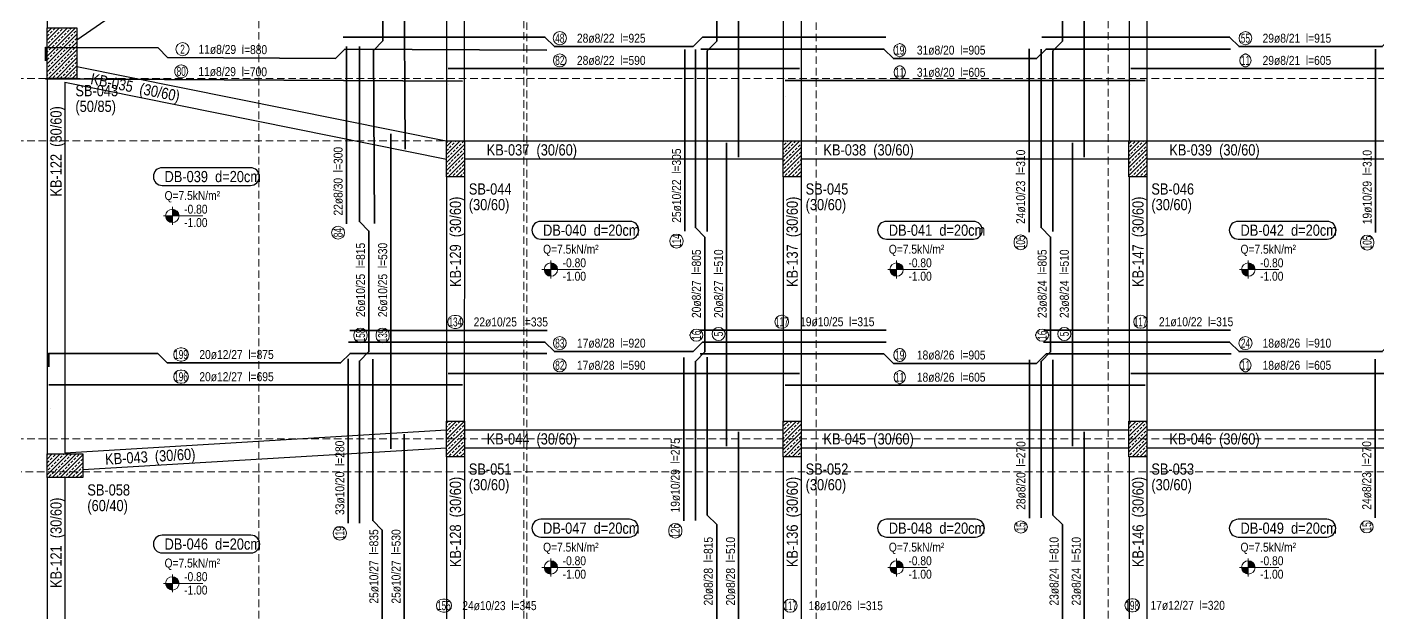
# Model space of a CAD drawing. Header units: millimetres. Extents: x 2300 to 11114, y 689 to 8824.
# Drawn here: x 3528 to 5795, y 4117 to 5100 of the extents above; entities that cross this region are included whole.
import ezdxf
from ezdxf.enums import TextEntityAlignment as Align

# ---------------------------------------------------------------- set-up
doc = ezdxf.new("R2010")
doc.units = ezdxf.units.MM
doc.linetypes.add('DASHED', pattern=[19.05, 12.7, -6.35])
for name, color, linetype, lineweight in [('AKS CIZGISI (BEYKENT)', 252, 'DASHED', 20), ('DONATI (BEYKENT)', 4, 'Continuous', 35), ('DONATI YAZISI (BEYKENT)', 3, 'Continuous', 20), ('DOSEME ISMI (BEYKENT)', 9, 'Continuous', 20), ('DOSEME PAFTA (BEYKENT)', 3, 'Continuous', 20), ('KIRIS (BEYKENT)', 2, 'Continuous', 30), ('KIRIS ISMI (BEYKENT)', 40, 'Continuous', 20), ('KOLON (BEYKENT)', 3, 'Continuous', 30), ('KOLON ISMI (BEYKENT)', 91, 'Continuous', 20), ('KOT CIZGI (BEYKENT)', 120, 'Continuous', 20), ('KOT YAZI (BEYKENT)', 7, 'Continuous', 20), ('POZ BALON (BEYKENT)', 14, 'Continuous', 20), ('POZ NO (BEYKENT)', 2, 'Continuous', 20), ('TARAMA (BEYKENT)', 252, 'Continuous', 25), ('YAZI (BEYKENT)', 140, 'Continuous', 20)]:
    doc.layers.add(name, color=color, linetype=linetype, lineweight=lineweight)
doc.styles.add('DONATI YAZISI (BEYKENT)', font='')
doc.styles.add('KOT (BEYKENT)', font='')
doc.styles.add('stastyle', font='RomanSTA.ttf')
doc.styles.add('YAZI (BEYKENT)', font='')
doc.styles.get('DONATI YAZISI (BEYKENT)').set_extended_font_data('Bahnschrift Light Condensed')
doc.styles.get('KOT (BEYKENT)').set_extended_font_data('Bahnschrift Light Condensed')
doc.styles.get('YAZI (BEYKENT)').set_extended_font_data('Bahnschrift Light Condensed')
pattern_1 = [(45, (705.027, 417.84), (-6.629126, 6.629126), []), (45, (711.6565, 417.84), (-6.629126, 6.629126), [4.6875, -2.34375])]

msp = doc.modelspace()

# ---------------------------------------------------------------- hatches: boundary and pattern name
at = {"layer": 'KOT CIZGI (BEYKENT)'}
h = msp.add_hatch(color=256, dxfattribs=at)
h.dxf.hatch_style = 1
h.paths.add_polyline_path([(3772.04, 4783.13), (3760.79, 4783.13, 0.4142136), (3772.04, 4771.88)])
h = msp.add_hatch(color=256, dxfattribs=at)
h.dxf.hatch_style = 1
h.paths.add_polyline_path([(3772.04, 4794.38), (3772.04, 4783.13), (3783.29, 4783.13, 0.4142136)])
h = msp.add_hatch(color=256, dxfattribs=at)
h.dxf.hatch_style = 1
h.paths.add_polyline_path([(4407.04, 4693.13), (4395.79, 4693.13, 0.4142136), (4407.04, 4681.88)])
h = msp.add_hatch(color=256, dxfattribs=at)
h.dxf.hatch_style = 1
h.paths.add_polyline_path([(4407.04, 4704.38), (4407.04, 4693.13), (4418.29, 4693.13, 0.4142136)])
h = msp.add_hatch(color=256, dxfattribs=at)
h.dxf.hatch_style = 1
h.paths.add_polyline_path([(4987.04, 4693.13), (4975.79, 4693.13, 0.4142136), (4987.04, 4681.88)])
h = msp.add_hatch(color=256, dxfattribs=at)
h.dxf.hatch_style = 1
h.paths.add_polyline_path([(4987.04, 4704.38), (4987.04, 4693.13), (4998.29, 4693.13, 0.4142136)])
h = msp.add_hatch(color=256, dxfattribs=at)
h.dxf.hatch_style = 1
h.paths.add_polyline_path([(5577.04, 4693.13), (5565.79, 4693.13, 0.4142136), (5577.04, 4681.88)])
h = msp.add_hatch(color=256, dxfattribs=at)
h.dxf.hatch_style = 1
h.paths.add_polyline_path([(5577.04, 4704.38), (5577.04, 4693.13), (5588.29, 4693.13, 0.4142136)])
h = msp.add_hatch(color=256, dxfattribs=at)
h.dxf.hatch_style = 1
h.paths.add_polyline_path([(4407.04, 4193.13), (4395.79, 4193.13, 0.4142136), (4407.04, 4181.88)])
h = msp.add_hatch(color=256, dxfattribs=at)
h.dxf.hatch_style = 1
h.paths.add_polyline_path([(4407.04, 4204.38), (4407.04, 4193.13), (4418.29, 4193.13, 0.4142136)])
h = msp.add_hatch(color=256, dxfattribs=at)
h.dxf.hatch_style = 1
h.paths.add_polyline_path([(4987.04, 4193.13), (4975.79, 4193.13, 0.4142136), (4987.04, 4181.88)])
h = msp.add_hatch(color=256, dxfattribs=at)
h.dxf.hatch_style = 1
h.paths.add_polyline_path([(4987.04, 4204.38), (4987.04, 4193.13), (4998.29, 4193.13, 0.4142136)])
h = msp.add_hatch(color=256, dxfattribs=at)
h.dxf.hatch_style = 1
h.paths.add_polyline_path([(5577.04, 4193.13), (5565.79, 4193.13, 0.4142136), (5577.04, 4181.88)])
h = msp.add_hatch(color=256, dxfattribs=at)
h.dxf.hatch_style = 1
h.paths.add_polyline_path([(5577.04, 4204.38), (5577.04, 4193.13), (5588.29, 4193.13, 0.4142136)])
h = msp.add_hatch(color=256, dxfattribs=at)
h.dxf.hatch_style = 1
h.paths.add_polyline_path([(3772.04, 4177.71), (3772.04, 4166.46), (3783.29, 4166.46, 0.4142136)])
h = msp.add_hatch(color=256, dxfattribs=at)
h.dxf.hatch_style = 1
h.paths.add_polyline_path([(3772.04, 4166.46), (3760.79, 4166.46, 0.4142136), (3772.04, 4155.21)])
at = {"layer": 'TARAMA (BEYKENT)'}
h = msp.add_hatch(dxfattribs=at)
h.set_pattern_fill('ANSI33', color=256, scale=1.5, style=0, pattern_type=0)
h.set_pattern_definition(pattern_1)
h.paths.add_polyline_path([(3561.88, 5098.91), (3611.88, 5098.91), (3611.88, 5013.91), (3561.88, 5013.91)])
h = msp.add_hatch(dxfattribs=at)
h.set_pattern_fill('ANSI33', color=256, scale=1.5, style=0, pattern_type=0)
h.set_pattern_definition(pattern_1)
h.paths.add_polyline_path([(4231.88, 4908.91), (4261.88, 4908.91), (4261.88, 4848.91), (4231.88, 4848.91)], flags=0)
h = msp.add_hatch(dxfattribs=at)
h.set_pattern_fill('ANSI33', color=256, scale=1.5, style=0, pattern_type=0)
h.set_pattern_definition(pattern_1)
h.paths.add_polyline_path([(4796.88, 4908.91), (4826.88, 4908.91), (4826.88, 4848.91), (4796.88, 4848.91)], flags=0)
h = msp.add_hatch(dxfattribs=at)
h.set_pattern_fill('ANSI33', color=256, scale=1.5, style=0, pattern_type=0)
h.set_pattern_definition(pattern_1)
h.paths.add_polyline_path([(5376.88, 4908.91), (5406.88, 4908.91), (5406.88, 4848.91), (5376.88, 4848.91)], flags=0)
h = msp.add_hatch(dxfattribs=at)
h.set_pattern_fill('ANSI33', color=256, scale=1.5, style=0, pattern_type=0)
h.set_pattern_definition(pattern_1)
h.paths.add_polyline_path([(4231.88, 4438.91), (4261.88, 4438.91), (4261.88, 4378.91), (4231.88, 4378.91)], flags=0)
h = msp.add_hatch(dxfattribs=at)
h.set_pattern_fill('ANSI33', color=256, scale=1.5, style=0, pattern_type=0)
h.set_pattern_definition(pattern_1)
h.paths.add_polyline_path([(4796.88, 4438.91), (4826.88, 4438.91), (4826.88, 4378.91), (4796.88, 4378.91)], flags=0)
h = msp.add_hatch(dxfattribs=at)
h.set_pattern_fill('ANSI33', color=256, scale=1.5, style=0, pattern_type=0)
h.set_pattern_definition(pattern_1)
h.paths.add_polyline_path([(5376.88, 4438.91), (5406.88, 4438.91), (5406.88, 4378.91), (5376.88, 4378.91)], flags=0)
h = msp.add_hatch(dxfattribs=at)
h.set_pattern_fill('ANSI33', color=256, scale=1.5, style=0, pattern_type=0)
h.set_pattern_definition(pattern_1)
h.paths.add_polyline_path([(3561.88, 4383.91), (3621.88, 4383.91), (3621.88, 4343.91), (3561.88, 4343.91)], flags=0)

# ---------------------------------------------------------------- linework, layer by layer
at = {"layer": 'AKS CIZGISI (BEYKENT)'}
for p, q in [((4366.88, 808.91), (4366.88, 8513.91)), ((4851.88, 808.91), (4851.88, 8513.91)), ((5406.88, 808.91), (5406.88, 8513.91)), ((3561.88, 868.91), (3561.88, 8453.91)), ((3916.88, 868.91), (3916.88, 8453.91)), ((4231.88, 868.91), (4231.88, 8453.91)), ((4361.88, 868.91), (4361.88, 8453.91)), ((4796.88, 868.91), (4796.88, 8453.91)), ((5341.88, 868.91), (5341.88, 8453.91)), ((3261.88, 5013.91), (10994.38, 5013.91)), ((3261.88, 4908.91), (10994.38, 4908.91)), ((3261.88, 4408.91), (10994.38, 4408.91)), ((3201.88, 4353.91), (11054.38, 4353.91))]:
    msp.add_line(p, q, dxfattribs=at)
at = {"layer": 'DONATI (BEYKENT)'}
for points in [[(4669.38, 4756.78), (4669.38, 5060.28), (4685.29, 5076.2), (4685.28, 5341.36), (4669.38, 5357.28), (4669.38, 5660.78)], [(5249.38, 4756.78), (5249.38, 5060.28), (5265.29, 5076.2), (5265.28, 5341.36), (5249.38, 5357.28), (5249.38, 5656.22)], [(4111.02, 4770.13), (4109.19, 5060.84), (4125, 5076.84), (4123.68, 5279.37), (4107.69, 5295.21), (4106.04, 5596.12)], [(4721.88, 4881.91), (4721.88, 5535.91)], [(5301.88, 4881.91), (5301.88, 5535.91)], [(4162.6, 4895.32), (4159.28, 5488.69)], [(4058.33, 5083.05), (4397, 5083.05), (4412.92, 5067.14), (4645.58, 5067.15), (4661.5, 5083.05), (4969, 5083.05)], [(5230.57, 5083.05), (5545.75, 5083.05), (5561.67, 5067.14), (5801.83, 5067.15), (5817.75, 5083.05), (6128.75, 5083.05)], [(3559.07, 5043.35), (3559.18, 5065.85), (3748.05, 5064.88), (3763.88, 5048.88), (4045.58, 5047.14), (4061.59, 5062.94), (4400.31, 5060.99)], [(4064.23, 4769.94), (4064.23, 5067.46)], [(4085.86, 4267.58), (4085.86, 4539.4), (4101.77, 4555.32), (4101.76, 4757.56), (4085.86, 4773.49), (4085.86, 5067.57)], [(4631.87, 4757.74), (4631.87, 5062.32)], [(4649.38, 4271.77), (4649.38, 4539.02), (4665.29, 4554.94), (4665.28, 4747.6), (4649.38, 4763.52), (4649.38, 5062.21)], [(4658.51, 5063.05), (4965.76, 5063.05), (4981.67, 5047.14), (5221.84, 5047.15), (5237.76, 5063.05), (5546.88, 5063.05)], [(5209.28, 4755.76), (5209.28, 5063.39)], [(5229.38, 4276.19), (5229.38, 4539.02), (5245.29, 4554.94), (5245.28, 4747.6), (5229.38, 4763.52), (5229.38, 5063.15)], [(5790.57, 4755.29), (5790.57, 5062.9)], [(3559, 5013.35), (4258.88, 5009.3)], [(4234.88, 5030.55), (4823.88, 5030.55)], [(4799.88, 5010.55), (5403.88, 5010.55)], [(5379.88, 5030.55), (5983.88, 5030.55)], [(4138.36, 4392.49), (4138.36, 4920.65)], [(4701.88, 4396.9), (4701.88, 4905.9)], [(5281.88, 4396.9), (5281.88, 4905.9)], [(4069.65, 4591.02), (4400.63, 4591.02)], [(4657.21, 4591.4), (4969.37, 4591.4)], [(5233.76, 4591.37), (5547.15, 4591.37)], [(4067.25, 4571.41), (4397, 4571.41), (4412.92, 4555.5), (4645.58, 4555.51), (4661.5, 4571.41), (4969.48, 4571.41)], [(5233.34, 4571.41), (5545.75, 4571.41), (5561.67, 4555.5), (5801.83, 4555.51), (5817.75, 4571.41), (6128.75, 4571.41)], [(3564.8, 4529.78), (3564.78, 4552.28), (3747.64, 4552.28), (3763.56, 4536.38), (4054.27, 4536.38), (4070.19, 4552.28), (4400.01, 4552.28)], [(4067.07, 4267.48), (4067.07, 4543.25)], [(4108.29, 3721.82), (4108.29, 4042.69), (4124.19, 4058.61), (4124.18, 4256.01), (4108.29, 4271.94), (4108.29, 4542.54)], [(4629.9, 4271.67), (4629.9, 4545.33)], [(4657.54, 4551.41), (4965.76, 4551.41), (4981.67, 4535.5), (5221.84, 4535.51), (5237.76, 4551.41), (5548.09, 4551.41)], [(4669.38, 3745.53), (4669.38, 4061.53), (4685.29, 4077.45), (4685.28, 4265.11), (4669.38, 4281.03), (4669.38, 4545.78)], [(5209.75, 4276.09), (5209.75, 4541.85)], [(5249.38, 3745.53), (5249.38, 4061.53), (5265.29, 4077.45), (5265.28, 4265.11), (5249.38, 4281.03), (5249.38, 4541.84)], [(5789.81, 4276.27), (5789.81, 4542.66)], [(4234.88, 4518.91), (4823.88, 4518.91)], [(5379.88, 4518.91), (5983.88, 4518.91)], [(3564.91, 4499.78), (4258.88, 4499.78)], [(4799.88, 4498.91), (5403.88, 4498.91)], [(4721.88, 3911.91), (4721.88, 4420.91)], [(5301.88, 3911.91), (5301.88, 4420.91)], [(4160.79, 3888.2), (4160.79, 4416.68)]]:
    msp.add_lwpolyline(points, dxfattribs=at)
at = {"layer": 'DOSEME PAFTA (BEYKENT)', "lineweight": -3}
for points in [[(3755.01, 4834.26), (3903.01, 4834.26, 1), (3903.01, 4863.93), (3755.01, 4863.93, 1)], [(4390.01, 4744.26), (4539.7, 4744.26, 1), (4539.7, 4773.93), (4390.01, 4773.93, 1)], [(4970.01, 4744.26), (5115.84, 4744.26, 1), (5115.84, 4773.93), (4970.01, 4773.93, 1)], [(5560.01, 4744.26), (5709.31, 4744.26, 1), (5709.31, 4773.93), (5560.01, 4773.93, 1)], [(4390.01, 4244.26), (4538.81, 4244.26, 1), (4538.81, 4273.93), (4390.01, 4273.93, 1)], [(4970.01, 4244.26), (5119.6, 4244.26, 1), (5119.6, 4273.93), (4970.01, 4273.93, 1)], [(5560.01, 4244.26), (5708.94, 4244.26, 1), (5708.94, 4273.93), (5560.01, 4273.93, 1)], [(3755.01, 4217.59), (3903.94, 4217.59, 1), (3903.94, 4247.27), (3755.01, 4247.27, 1)]]:
    msp.add_lwpolyline(points, format="xyb", close=True, dxfattribs=at)
at = {"layer": 'KIRIS (BEYKENT)'}
for p, q in [((3561.78, 5653.91), (3561.78, 5098.81)), ((3611.88, 5078.6), (4231.75, 5508.81)), ((4231.78, 5508.81), (4231.78, 4909.01)), ((4261.88, 5508.81), (4261.78, 4909.01)), ((4796.78, 5508.81), (4796.78, 4909.01)), ((4826.88, 5508.81), (4826.78, 4909.01)), ((5376.98, 5508.81), (5376.98, 4909.01)), ((5406.88, 5508.81), (5406.98, 4909.01)), ((3611.88, 5033.83), (4231.37, 4909.01)), ((3561.78, 5013.81), (3561.78, 4383.91)), ((3591.88, 5007.26), (4231.78, 4878.32)), ((3591.88, 5007.26), (3591.88, 4385.72)), ((4261.78, 4908.91), (4796.78, 4908.91)), ((4826.78, 4908.91), (5376.98, 4908.91)), ((5406.98, 4908.91), (5956.78, 4908.91)), ((4261.78, 4878.91), (4796.78, 4878.91)), ((4826.78, 4878.91), (5376.98, 4878.91)), ((5406.98, 4878.91), (5956.78, 4878.91)), ((4231.78, 4849.01), (4231.78, 4438.91)), ((4261.88, 4849.01), (4261.78, 4438.91)), ((4796.78, 4849.01), (4796.78, 4438.91)), ((4826.88, 4849.01), (4826.78, 4438.91)), ((5376.98, 4849.01), (5376.98, 4438.91)), ((5406.88, 4849.01), (5406.98, 4438.91)), ((3591.88, 4385.72), (4231.78, 4423.93)), ((4261.78, 4423.91), (4796.78, 4423.91)), ((4826.78, 4423.91), (5376.98, 4423.91)), ((5406.98, 4423.91), (5956.78, 4423.91)), ((3621.78, 4357.46), (4231.78, 4393.87)), ((4231.78, 4378.91), (4231.78, 3968.81)), ((4261.78, 4393.91), (4796.78, 4393.91)), ((4261.88, 4378.91), (4261.78, 3968.81)), ((4796.78, 4378.91), (4796.78, 3968.81)), ((4826.78, 4393.91), (5376.98, 4393.91)), ((4826.88, 4378.91), (4826.78, 3968.81)), ((5376.98, 4378.91), (5376.98, 3968.81)), ((5406.88, 4378.91), (5406.98, 3968.81)), ((5406.98, 4393.91), (5956.78, 4393.91)), ((3561.78, 4343.91), (3561.78, 3713.91)), ((3591.88, 4343.91), (3591.88, 3736.18))]:
    msp.add_line(p, q, dxfattribs=at)
at = {"layer": 'KOLON (BEYKENT)'}
for points in [[(3561.88, 5098.91), (3611.88, 5098.91), (3611.88, 5013.91), (3561.88, 5013.91)], [(4231.88, 4908.91), (4261.88, 4908.91), (4261.88, 4848.91), (4231.88, 4848.91)], [(4796.88, 4908.91), (4826.88, 4908.91), (4826.88, 4848.91), (4796.88, 4848.91)], [(5376.88, 4908.91), (5406.88, 4908.91), (5406.88, 4848.91), (5376.88, 4848.91)], [(4231.88, 4438.91), (4261.88, 4438.91), (4261.88, 4378.91), (4231.88, 4378.91)], [(4796.88, 4438.91), (4826.88, 4438.91), (4826.88, 4378.91), (4796.88, 4378.91)], [(5376.88, 4438.91), (5406.88, 4438.91), (5406.88, 4378.91), (5376.88, 4378.91)], [(3561.88, 4383.91), (3621.88, 4383.91), (3621.88, 4343.91), (3561.88, 4343.91)]]:
    msp.add_lwpolyline(points, close=True, dxfattribs=at)
at = {"layer": 'KOT CIZGI (BEYKENT)'}
for p, q in [((3757.04, 4783.13), (3823.08, 4783.13)), ((3772.04, 4798.13), (3772.04, 4768.13)), ((4392.04, 4693.13), (4458.08, 4693.13)), ((4407.04, 4708.13), (4407.04, 4678.13)), ((4972.04, 4693.13), (5038.08, 4693.13)), ((4987.04, 4708.13), (4987.04, 4678.13)), ((5562.04, 4693.13), (5628.08, 4693.13)), ((5577.04, 4708.13), (5577.04, 4678.13)), ((4392.04, 4193.13), (4458.08, 4193.13)), ((4407.04, 4208.13), (4407.04, 4178.13)), ((4972.04, 4193.13), (5038.08, 4193.13)), ((4987.04, 4208.13), (4987.04, 4178.13)), ((5562.04, 4193.13), (5628.08, 4193.13)), ((5577.04, 4208.13), (5577.04, 4178.13)), ((3772.04, 4181.46), (3772.04, 4151.46)), ((3757.04, 4166.46), (3823.08, 4166.46))]:
    msp.add_line(p, q, dxfattribs=at)
for centre in [(3772.04, 4783.13), (4407.04, 4693.13), (4987.04, 4693.13), (5577.04, 4693.13), (4407.04, 4193.13), (4987.04, 4193.13), (5577.04, 4193.13), (3772.04, 4166.46)]:
    msp.add_circle(centre, 11.25, dxfattribs=at)
at = {"layer": 'POZ BALON (BEYKENT)'}
for p, q in [((4422.02, 5092.28), (4421.98, 5092.28)), ((5572.54, 5092.28), (5571.95, 5092.28)), ((4422.17, 5055.05), (4421.79, 5055.05)), ((4422.02, 5070.28), (4421.98, 5070.28)), ((4993.13, 5072.28), (4991.38, 5072.28)), ((5573.75, 5055.05), (5570.72, 5055.05)), ((5572.54, 5070.28), (5571.95, 5070.28)), ((3787.13, 5036.65), (3786.8, 5036.65)), ((4422.17, 5033.05), (4421.79, 5033.05)), ((4993.76, 5035.05), (4990.73, 5035.05)), ((4993.13, 5050.28), (4991.38, 5050.28)), ((5573.75, 5033.05), (5570.72, 5033.05)), ((3787, 5014.65), (3786.67, 5014.65)), ((4993.76, 5013.05), (4990.73, 5013.05)), ((4039.09, 4755.22), (4039.09, 4754.76)), ((4061.09, 4755.22), (4061.09, 4754.76)), ((4606.73, 4739.95), (4606.73, 4741.64)), ((4628.73, 4739.95), (4628.73, 4741.64)), ((5184.14, 4737.25), (5184.14, 4740.35)), ((5206.14, 4737.25), (5206.14, 4740.35)), ((5765.43, 4736.79), (5765.43, 4739.89)), ((5787.43, 4736.79), (5787.43, 4739.89)), ((4244.95, 4616.16), (4248.44, 4616.16)), ((4793.92, 4616.54), (4794.82, 4616.54)), ((5395.9, 4616.51), (5396.8, 4616.51)), ((4076.62, 4581.13), (4076.62, 4583.83)), ((4098.62, 4581.13), (4098.62, 4583.83)), ((4113.86, 4581.03), (4113.86, 4583.9)), ((4135.86, 4581.03), (4135.86, 4583.9)), ((4244.95, 4594.16), (4248.44, 4594.16)), ((4422.19, 4580.64), (4421.81, 4580.64)), ((4640.14, 4583.85), (4640.14, 4582.1)), ((4662.14, 4583.85), (4662.14, 4582.1)), ((4793.92, 4594.54), (4794.82, 4594.54)), ((5220.14, 4583.83), (5220.14, 4582.08)), ((5242.14, 4583.83), (5242.14, 4582.08)), ((5395.9, 4594.51), (5396.8, 4594.51)), ((5572.26, 4580.64), (5572.23, 4580.64)), ((3785.3, 4561.51), (3787.85, 4561.51)), ((4422.19, 4558.64), (4421.81, 4558.64)), ((4993.13, 4560.64), (4991.38, 4560.64)), ((5572.26, 4558.64), (5572.23, 4558.64)), ((3785.3, 4539.51), (3787.85, 4539.51)), ((4422.17, 4543.41), (4421.79, 4543.41)), ((4993.13, 4538.64), (4991.38, 4538.64)), ((5573.75, 4543.41), (5570.72, 4543.41)), ((3785.23, 4524.28), (3787.88, 4524.28)), ((4422.17, 4521.41), (4421.79, 4521.41)), ((4993.76, 4523.41), (4990.73, 4523.41)), ((5573.75, 4521.41), (5570.72, 4521.41)), ((3785.23, 4502.28), (3787.88, 4502.28)), ((4993.76, 4501.41), (4990.73, 4501.41)), ((5184.61, 4261.98), (5184.61, 4260.29)), ((5206.61, 4261.98), (5206.61, 4260.29)), ((5764.68, 4262.16), (5764.68, 4260.47)), ((5786.68, 4262.16), (5786.68, 4260.47)), ((4041.93, 4249.96), (4041.93, 4251.09)), ((4063.93, 4249.96), (4063.93, 4251.09)), ((4604.76, 4253.3), (4604.76, 4256.13)), ((4626.76, 4253.3), (4626.76, 4256.13)), ((4225.89, 4140.14), (4229.42, 4140.14)), ((4808.15, 4140.05), (4809.05, 4140.05)), ((5380.87, 4140.63), (5383.68, 4140.63)), ((4225.89, 4118.14), (4229.42, 4118.14)), ((4808.15, 4118.05), (4809.05, 4118.05)), ((5380.87, 4118.63), (5383.68, 4118.63))]:
    msp.add_line(p, q, dxfattribs=at)
for centre in [(3789.13, 5062.88), (4688.38, 4584.96), (5268.38, 4584.94)]:
    msp.add_circle(centre, 11, dxfattribs=at)
for centre, start, end in [((4422.02, 5081.28), 90, 270), ((4421.98, 5081.28), 270, 90), ((5572.54, 5081.28), 90, 270), ((5571.95, 5081.28), 270, 90), ((4422.17, 5044.05), 90, 270), ((4421.79, 5044.05), 270, 90), ((4993.13, 5061.28), 90, 270), ((4991.38, 5061.28), 270, 90), ((5573.75, 5044.05), 90, 270), ((5570.72, 5044.05), 270, 90), ((3787.06, 5025.65), 89.66896, 269.66896), ((3786.74, 5025.65), 269.66896, 89.66896), ((4993.76, 5024.05), 90, 270), ((4990.73, 5024.05), 270, 90), ((4050.09, 4754.76), 0, 180), ((4050.09, 4755.22), 180, 0), ((4617.73, 4741.64), 0, 180), ((4617.73, 4739.95), 180, 0), ((5195.14, 4740.35), 0, 180), ((5195.14, 4737.25), 180, 0), ((5776.43, 4739.89), 0, 180), ((5776.43, 4736.79), 180, 0), ((4244.95, 4605.16), 89.99994, 269.99994), ((4248.44, 4605.16), 269.99994, 89.99994), ((4793.92, 4605.54), 90, 270), ((4794.82, 4605.54), 270, 90), ((5395.9, 4605.51), 90, 270), ((5396.8, 4605.51), 270, 90), ((4087.62, 4583.83), 0, 180), ((4087.62, 4581.13), 180, 0), ((4124.86, 4583.9), 0, 180), ((4124.86, 4581.03), 180, 0), ((4422.19, 4569.64), 90, 270), ((4421.81, 4569.64), 270, 90), ((4651.14, 4582.1), 0, 180), ((4651.14, 4583.85), 180, 0), ((5231.14, 4582.08), 0, 180), ((5231.14, 4583.83), 180, 0), ((5572.26, 4569.64), 90, 270), ((5572.23, 4569.64), 270, 90), ((3785.3, 4550.51), 90, 270), ((3787.85, 4550.51), 270, 90), ((4993.13, 4549.64), 90, 270), ((4991.38, 4549.64), 270, 90), ((4422.17, 4532.41), 90, 270), ((4421.79, 4532.41), 270, 90), ((5573.75, 4532.41), 90, 270), ((5570.72, 4532.41), 270, 90), ((3785.23, 4513.28), 90, 270), ((3787.88, 4513.28), 270, 90), ((4993.76, 4512.41), 90, 270), ((4990.73, 4512.41), 270, 90), ((4052.93, 4251.09), 0, 180), ((4615.76, 4256.13), 0, 180), ((5195.61, 4260.29), 0, 180), ((5195.61, 4261.98), 180, 0), ((5775.68, 4260.47), 0, 180), ((5775.68, 4262.16), 180, 0), ((4052.93, 4249.96), 180, 0), ((4615.76, 4253.3), 180, 0), ((4225.89, 4129.14), 89.99995, 269.99995), ((4229.42, 4129.14), 269.99995, 89.99995), ((4808.15, 4129.05), 90, 270), ((4809.05, 4129.05), 270, 90), ((5380.87, 4129.63), 90, 270), ((5383.68, 4129.63), 270, 90)]:
    msp.add_arc(centre, 11, start, end, dxfattribs=at)

# ---------------------------------------------------------------- texts
at = {"layer": 'DONATI (BEYKENT)', "style": 'stastyle'}
for s, p in [('& 1-.2- 1- 0- 5.650002', (3561.88, 5042.05)), ('& 1-.2- 1- 6.699999- 6.1', (4234.88, 5003.91)), ('& 1-.2- 1- 6.1- 5.799998', (5379.88, 5003.91)), ('& 1-.2- 1- 5.650002- 5.500001', (4799.88, 4983.91)), ('& 1-.2- 1- 6.738001- 5.417412', (4162.6, 4895.32)), ('& 1-.2- 1- 5- 5', (4721.88, 4881.91)), ('& 1-.2- 1- 5- 5', (5301.88, 4881.91)), ('& 1-.2- 1- 6.7- 6.1', (4234.88, 4518.91)), ('& 1-.2- 1- 6.1- 5.8', (5379.88, 4518.91)), ('& 1-.2- 1- 5.65- 5.5', (4799.88, 4498.91)), ('& 1-.2- 1- 0- 5.65', (3567.88, 4459.11)), ('& 1-.2- 1- 5- 6.000001', (4701.88, 4396.9)), ('& 1-.2- 1- 5- 6', (5281.88, 4396.9)), ('& 1-.2- 1- 4.991113- 5.881789', (4138.36, 4392.49))]:
    msp.add_text(s, height=0.00075, dxfattribs=at).set_placement(p)
at = {"layer": 'DONATI YAZISI (BEYKENT)', "style": 'DONATI YAZISI (BEYKENT)'}
for s, p in [(' 28ø8/22  l=925', (4446, 5073.78)), (' 29ø8/21  l=915', (5596.25, 5073.78)), (' 31ø8/20  l=905', (5016.26, 5053.78)), (' 28ø8/22  l=590', (4445.98, 5036.55)), (' 31ø8/20  l=605', (5016.24, 5016.55)), (' 29ø8/21  l=605', (5596.23, 5036.55)), (' 19ø10/25  l=315', (4820.37, 4598.04)), (' 21ø10/22  l=315', (5422.35, 4598.01)), (' 17ø8/28  l=920', (4446, 4562.14)), (' 18ø8/26  l=905', (5016.26, 4542.14)), (' 18ø8/26  l=910', (5596.25, 4562.14)), (' 17ø8/28  l=590', (4445.98, 4524.91)), (' 18ø8/26  l=605', (5596.23, 4524.91)), (' 18ø8/26  l=605', (5016.24, 4504.91)), (' 18ø10/26  l=315', (4834.6, 4121.55)), (' 17ø12/27  l=320', (5408.28, 4122.13))]:
    msp.add_text(s, height=15, dxfattribs=at).set_placement(p)
for s, rotation, p in [(' 11ø8/29  l=880', 359.66896, (3811.09, 5055.25)), (' 11ø8/29  l=700', 359.66896, (3810.86, 5018.01)), (' 22ø8/30  l=300', 90, (4057.59, 4778.99)), (' 25ø10/22  l=305', 90, (4625.23, 4766.79)), (' 24ø10/23  l=310', 90, (5202.64, 4764.8)), (' 19ø10/29  l=310', 90, (5783.93, 4764.34)), (' 26ø10/25  l=815', 90, (4095.12, 4608.48)), (' 26ø10/25  l=530', 90, (4132.36, 4608.46)), (' 20ø8/27  l=805', 90, (4658.64, 4606.97)), (' 20ø8/27  l=510', 90, (4695.88, 4606.96)), (' 23ø8/24  l=805', 90, (5238.64, 4606.95)), (' 23ø8/24  l=510', 90, (5275.88, 4606.94)), (' 22ø10/25  l=335', 359.99994, (4272.69, 4597.66)), (' 20ø12/27  l=875', 0, (3812.57, 4543.01)), (' 20ø12/27  l=695', 0, (3812.56, 4505.78)), (' 33ø10/20  l=280', 90, (4060.43, 4276.53)), (' 19ø10/29  l=275', 90, (4623.26, 4280.71)), (' 28ø8/20  l=270', 90, (5203.11, 4285.14)), (' 24ø8/23  l=270', 90, (5783.18, 4285.32)), (' 25ø10/27  l=835', 90, (4117.55, 4127.73)), (' 25ø10/27  l=530', 90, (4154.79, 4127.72)), (' 20ø8/28  l=815', 90, (4678.64, 4124.51)), (' 20ø8/28  l=510', 90, (4715.88, 4124.5)), (' 23ø8/24  l=810', 90, (5258.64, 4124.49)), (' 23ø8/24  l=510', 90, (5295.88, 4124.48)), (' 24ø10/23  l=345', 359.99995, (4253.65, 4121.64))]:
    msp.add_text(s, height=15, rotation=rotation, dxfattribs=at).set_placement(p)
at = {"layer": 'DOSEME ISMI (BEYKENT)', "style": 'YAZI (BEYKENT)'}
for s, p in [('DB-039  d=20cm', (3758.97, 4839.74)), ('DB-040  d=20cm', (4393.97, 4749.74)), ('DB-041  d=20cm', (4973.97, 4749.74)), ('DB-042  d=20cm', (5563.97, 4749.74)), ('DB-047  d=20cm', (4393.97, 4249.74)), ('DB-048  d=20cm', (4973.97, 4249.74)), ('DB-049  d=20cm', (5563.97, 4249.74)), ('DB-046  d=20cm', (3758.97, 4223.07))]:
    msp.add_text(s, height=18.75, dxfattribs=at).set_placement(p)
at = {"layer": 'KIRIS ISMI (BEYKENT)', "style": 'YAZI (BEYKENT)'}
for s, rotation, p in [('KB-035  (30/60)', 348.60785, (3633.73, 5004.56)), ('KB-122  (30/60)', 90, (3586.27, 4815.5)), ('KB-129  (30/60)', 90, (4256.27, 4663.8)), ('KB-137  (30/60)', 90, (4821.27, 4663.79)), ('KB-147  (30/60)', 90, (5401.27, 4663.82)), ('KB-043  (30/60)', 3.41657, (3659.77, 4365.36)), ('KB-128  (30/60)', 90, (4256.27, 4193.7)), ('KB-136  (30/60)', 90, (4821.27, 4193.61)), ('KB-146  (30/60)', 90, (5401.27, 4193.64)), ('KB-121  (30/60)', 90, (3586.27, 4158.75))]:
    msp.add_text(s, height=18.75, rotation=rotation, dxfattribs=at).set_placement(p)
for s, p in [('KB-037  (30/60)', (4299.28, 4884.53)), ('KB-038  (30/60)', (4864.28, 4884.53)), ('KB-039  (30/60)', (5444.48, 4884.53)), ('KB-044  (30/60)', (4299.28, 4399.53)), ('KB-045  (30/60)', (4864.28, 4399.53)), ('KB-046  (30/60)', (5444.48, 4399.53))]:
    msp.add_text(s, height=18.75, dxfattribs=at).set_placement(p)
at = {"layer": 'KOLON ISMI (BEYKENT)', "style": 'YAZI (BEYKENT)'}
for s, p in [('SB-043', (3609.38, 4983.91)), ('(50/85)', (3609.38, 4957.66)), ('SB-044', (4269.38, 4818.91)), ('SB-045', (4834.38, 4818.91)), ('SB-046', (5414.39, 4818.91)), ('(30/60)', (4269.38, 4792.66)), ('(30/60)', (4834.38, 4792.66)), ('(30/60)', (5414.39, 4792.66)), ('SB-051', (4269.38, 4348.91)), ('SB-052', (4834.38, 4348.91)), ('SB-053', (5414.39, 4348.91)), ('SB-058', (3629.38, 4313.91)), ('(30/60)', (4269.38, 4322.66)), ('(30/60)', (4834.38, 4322.66)), ('(30/60)', (5414.39, 4322.66)), ('(60/40)', (3629.38, 4287.66))]:
    msp.add_text(s, height=18.75, dxfattribs=at).set_placement(p)
at = {"layer": 'KOT YAZI (BEYKENT)', "style": 'KOT (BEYKENT)'}
for s, p in [(' -0.80', (3787.04, 4786.88)), (' -1.00', (3787.04, 4764.38)), (' -0.80', (4422.04, 4696.88)), (' -0.80', (5002.04, 4696.88)), (' -0.80', (5592.04, 4696.88)), (' -1.00', (4422.04, 4674.38)), (' -1.00', (5002.04, 4674.38)), (' -1.00', (5592.04, 4674.38)), (' -0.80', (4422.04, 4196.88)), (' -0.80', (5002.04, 4196.88)), (' -0.80', (5592.04, 4196.88)), (' -0.80', (3787.04, 4170.21)), (' -1.00', (4422.04, 4174.38)), (' -1.00', (5002.04, 4174.38)), (' -1.00', (5592.04, 4174.38)), (' -1.00', (3787.04, 4147.71))]:
    msp.add_text(s, height=15, dxfattribs=at).set_placement(p)
at = {"layer": 'POZ NO (BEYKENT)', "style": 'YAZI (BEYKENT)', "width": 0.8}
for s, p in [('48', (4422, 5081.28)), ('55', (5572.25, 5081.28)), ('2', (3789.13, 5062.88)), ('19', (4992.26, 5061.28)), ('80', (3786.9, 5025.65)), ('82', (4421.98, 5044.05)), ('11', (4992.24, 5024.05)), ('11', (5572.23, 5044.05)), ('134', (4246.69, 4605.16)), ('117', (4794.37, 4605.54)), ('117', (5396.35, 4605.51)), ('199', (3786.57, 4550.51)), ('83', (4422, 4569.64)), ('19', (4992.26, 4549.64)), ('24', (5572.25, 4569.64)), ('82', (4421.98, 4532.41)), ('11', (5572.23, 4532.41)), ('196', (3786.56, 4513.28)), ('11', (4992.24, 4512.41)), ('155', (4227.65, 4129.14)), ('117', (4808.6, 4129.05)), ('198', (5382.28, 4129.63))]:
    msp.add_text(s, height=15, dxfattribs=at).set_placement(p, align=Align.MIDDLE_CENTER)
for s, p in [('84', (4050.09, 4754.99)), ('114', (4617.73, 4740.79)), ('105', (5195.14, 4738.8)), ('105', (5776.43, 4738.34)), ('158', (4087.62, 4582.48)), ('135', (4124.86, 4582.46)), ('16', (4651.14, 4582.97)), ('5', (4688.38, 4584.96)), ('16', (5231.14, 4582.95)), ('5', (5268.38, 4584.94)), ('119', (4052.93, 4250.53)), ('126', (4615.76, 4254.71)), ('15', (5195.61, 4261.14)), ('15', (5775.68, 4261.32))]:
    msp.add_text(s, height=15, rotation=90, dxfattribs=at).set_placement(p, align=Align.MIDDLE_CENTER)
at = {"layer": 'YAZI (BEYKENT)', "style": 'YAZI (BEYKENT)'}
for p in [(3758.97, 4809.74), (4393.97, 4719.74), (4973.97, 4719.74), (5563.97, 4719.74), (4393.97, 4219.74), (4973.97, 4219.74), (5563.97, 4219.74), (3758.97, 4193.07)]:
    msp.add_text('Q=7.5kN/m²', height=15, dxfattribs=at).set_placement(p)

doc.saveas('drawing.dxf')
